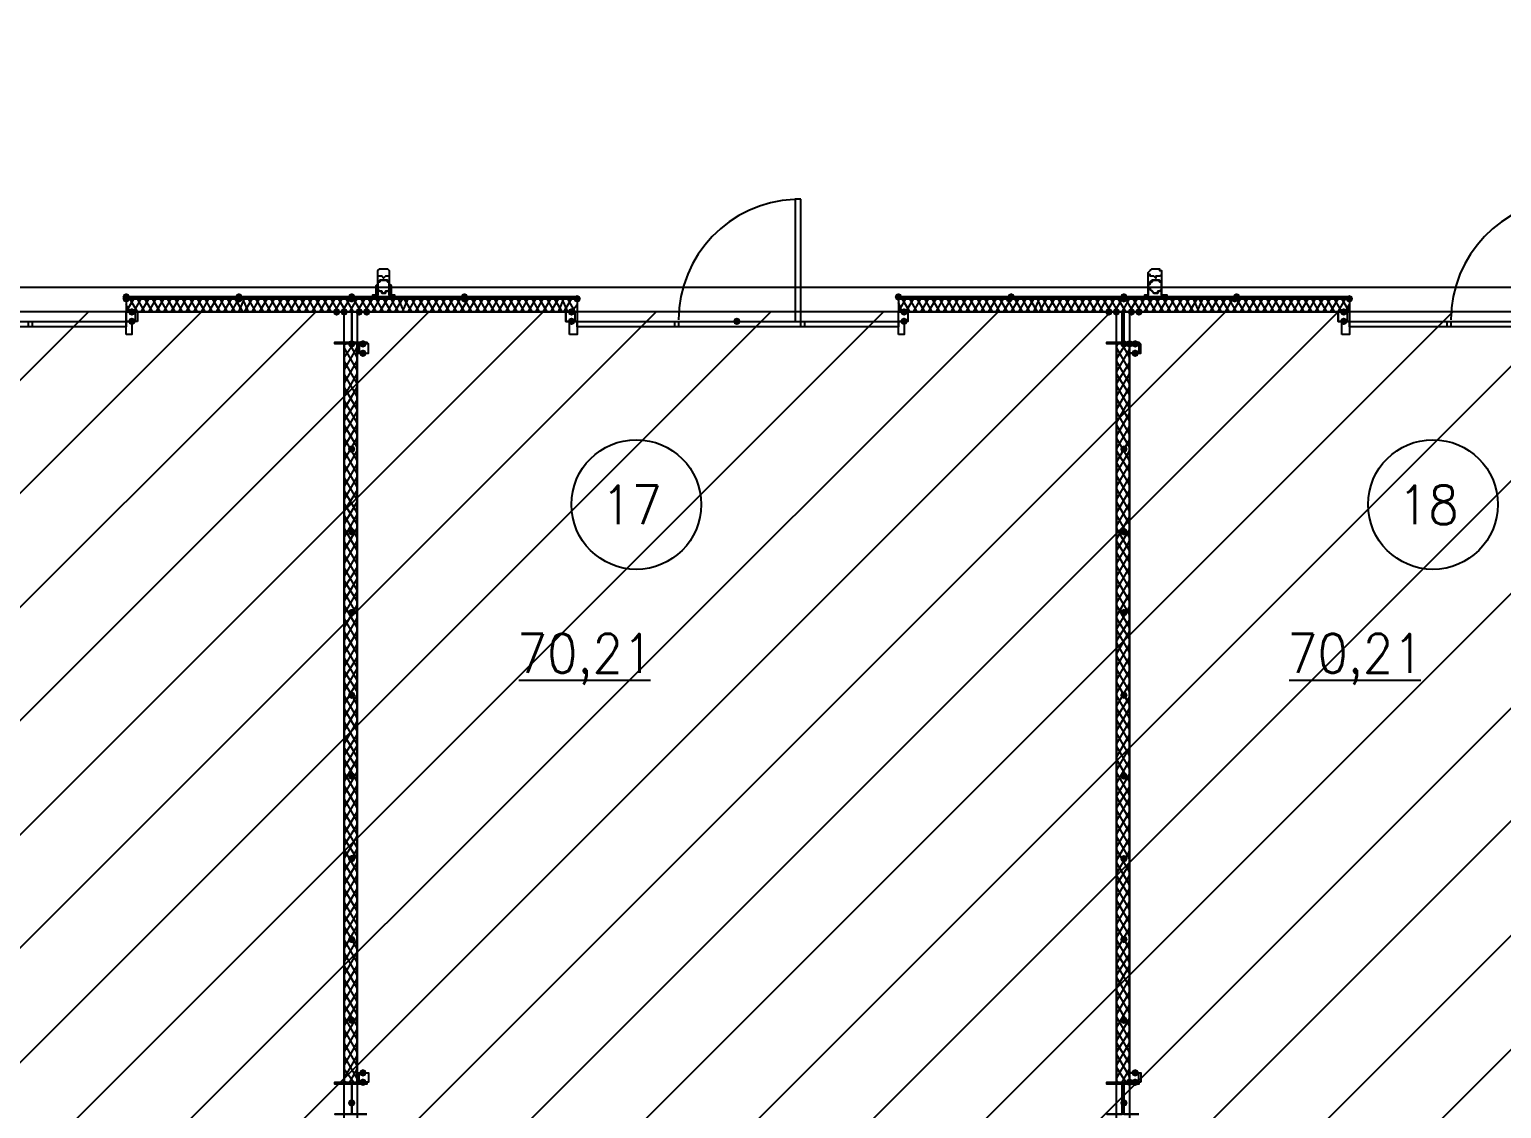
# Model space of a CAD drawing. Header units: millimetres. Extents: x 0 to 420, y 0 to 297.
# Drawn here: x 284.29 to 317.46, y 217.13 to 241.44 of the extents above; entities that cross this region are included whole.
import ezdxf

# ---------------------------------------------------------------- set-up
doc = ezdxf.new("R2010")
doc.units = ezdxf.units.MM
doc.layers.get('0').update_dxf_attribs({"linetype": 'CONTINUOUS'})
doc.styles.get("Standard").update_dxf_attribs({"font": 'STANDARD'})

msp = doc.modelspace()

# ---------------------------------------------------------------- hatches: boundary and pattern name
at = {"true_color": 0x0000fe}
for points in [[(286.554333, 235.415667), (286.529462, 235.355871), (286.469667, 235.331), (286.409871, 235.355871), (286.385, 235.415667), (286.409871, 235.475462), (286.469667, 235.500333), (286.529462, 235.475463)], [(289.094333, 235.415667), (289.069462, 235.355871), (289.009667, 235.331), (288.949871, 235.355871), (288.925, 235.415667), (288.949871, 235.475462), (289.009667, 235.500333), (289.069462, 235.475463)], [(291.634333, 235.415667), (291.609462, 235.355871), (291.549667, 235.331), (291.489871, 235.355871), (291.465, 235.415667), (291.489871, 235.475462), (291.549667, 235.500333), (291.609462, 235.475463)], [(291.634333, 235.415667), (291.609462, 235.355871), (291.549667, 235.331), (291.489871, 235.355871), (291.465, 235.415667), (291.489871, 235.475462), (291.549667, 235.500333), (291.609462, 235.475463)], [(294.174333, 235.415667), (294.149462, 235.355871), (294.089667, 235.331), (294.029871, 235.355871), (294.005, 235.415667), (294.029871, 235.475462), (294.089667, 235.500333), (294.149462, 235.475463)], [(303.953333, 235.415667), (303.928463, 235.355871), (303.868667, 235.331), (303.808871, 235.355871), (303.784, 235.415667), (303.808871, 235.475462), (303.868667, 235.500333), (303.928462, 235.475463)], [(306.493333, 235.415667), (306.468462, 235.355871), (306.408667, 235.331), (306.348871, 235.355871), (306.324, 235.415667), (306.348871, 235.475462), (306.408667, 235.500333), (306.468462, 235.475463)], [(309.033333, 235.415667), (309.008462, 235.355871), (308.948667, 235.331), (308.888871, 235.355871), (308.864, 235.415667), (308.888871, 235.475462), (308.948667, 235.500333), (309.008462, 235.475463)], [(311.573333, 235.415667), (311.548463, 235.355871), (311.488667, 235.331), (311.428871, 235.355871), (311.404, 235.415667), (311.428871, 235.475462), (311.488667, 235.500333), (311.548462, 235.475463)], [(289.094333, 235.373333), (289.069462, 235.313538), (289.009667, 235.288667), (288.949871, 235.313538), (288.925, 235.373333), (288.949871, 235.433129), (289.009667, 235.458), (289.069462, 235.433129)], [(291.634333, 235.373333), (291.609462, 235.313538), (291.549667, 235.288667), (291.489871, 235.313538), (291.465, 235.373333), (291.489871, 235.433129), (291.549667, 235.458), (291.609462, 235.433129)], [(294.174333, 235.373333), (294.149462, 235.313538), (294.089667, 235.288667), (294.029871, 235.313538), (294.005, 235.373333), (294.029871, 235.433129), (294.089667, 235.458), (294.149462, 235.433129)], [(296.714333, 235.373333), (296.689462, 235.313538), (296.629667, 235.288667), (296.569871, 235.313538), (296.545, 235.373333), (296.569871, 235.433129), (296.629667, 235.458), (296.689462, 235.433129)], [(306.451, 235.373333), (306.426129, 235.313538), (306.366333, 235.288667), (306.306537, 235.313538), (306.281667, 235.373333), (306.306537, 235.433129), (306.366333, 235.458), (306.426129, 235.433129)], [(309.033333, 235.373333), (309.008462, 235.313538), (308.948667, 235.288667), (308.888871, 235.313538), (308.864, 235.373333), (308.888871, 235.433129), (308.948667, 235.458), (309.008462, 235.433129)], [(309.033333, 235.373333), (309.008462, 235.313538), (308.948667, 235.288667), (308.888871, 235.313538), (308.864, 235.373333), (308.888871, 235.433129), (308.948667, 235.458), (309.008462, 235.433129)], [(311.531, 235.373333), (311.506129, 235.313538), (311.446333, 235.288667), (311.386538, 235.313538), (311.361667, 235.373333), (311.386537, 235.433129), (311.446333, 235.458), (311.506129, 235.433129)], [(314.113333, 235.373333), (314.088462, 235.313538), (314.028667, 235.288667), (313.968871, 235.313538), (313.944, 235.373333), (313.968871, 235.433129), (314.028667, 235.458), (314.088462, 235.433129)]]:
    msp.add_hatch(color=0, dxfattribs=at).paths.add_polyline_path(points, flags=0)
at = {"true_color": 0x000007}
for points in [[(286.554333, 235.373333), (286.529462, 235.313538), (286.469667, 235.288667), (286.409871, 235.313538), (286.385, 235.373333), (286.409871, 235.433129), (286.469667, 235.458), (286.529462, 235.433129)], [(286.681333, 235.077), (286.656462, 235.017204), (286.596667, 234.992333), (286.536871, 235.017204), (286.512, 235.077), (286.536871, 235.136796), (286.596667, 235.161667), (286.656462, 235.136796)], [(286.681333, 234.865333), (286.656462, 234.805537), (286.596667, 234.780667), (286.536871, 234.805537), (286.512, 234.865333), (286.536871, 234.925129), (286.596667, 234.95), (286.656462, 234.925129)], [(291.295667, 235.077), (291.270796, 235.017204), (291.211, 234.992333), (291.151204, 235.017204), (291.126333, 235.077), (291.151204, 235.136796), (291.211, 235.161667), (291.270796, 235.136796)], [(291.465, 235.077), (291.440129, 235.017204), (291.380333, 234.992333), (291.320538, 235.017204), (291.295667, 235.077), (291.320537, 235.136796), (291.380333, 235.161667), (291.440129, 235.136796)], [(291.803667, 235.077), (291.778796, 235.017204), (291.719, 234.992333), (291.659204, 235.017204), (291.634333, 235.077), (291.659204, 235.136796), (291.719, 235.161667), (291.778796, 235.136796)], [(291.973, 235.077), (291.948129, 235.017204), (291.888333, 234.992333), (291.828538, 235.017204), (291.803667, 235.077), (291.828537, 235.136796), (291.888333, 235.161667), (291.948129, 235.136796)], [(296.587333, 235.077), (296.562462, 235.017204), (296.502667, 234.992333), (296.442871, 235.017204), (296.418, 235.077), (296.442871, 235.136796), (296.502667, 235.161667), (296.562462, 235.136796)], [(296.587333, 234.865333), (296.562462, 234.805537), (296.502667, 234.780667), (296.442871, 234.805537), (296.418, 234.865333), (296.442871, 234.925129), (296.502667, 234.95), (296.562462, 234.925129)], [(300.312667, 234.865333), (300.287796, 234.805537), (300.228, 234.780667), (300.168204, 234.805537), (300.143333, 234.865333), (300.168204, 234.925129), (300.228, 234.95), (300.287796, 234.925129)], [(300.312667, 234.865333), (300.287796, 234.805537), (300.228, 234.780667), (300.168204, 234.805537), (300.143333, 234.865333), (300.168204, 234.925129), (300.228, 234.95), (300.287796, 234.925129)], [(304.080333, 235.077), (304.055462, 235.017204), (303.995667, 234.992333), (303.935871, 235.017204), (303.911, 235.077), (303.935871, 235.136796), (303.995667, 235.161667), (304.055462, 235.136796)], [(304.080333, 234.865333), (304.055462, 234.805537), (303.995667, 234.780667), (303.935871, 234.805537), (303.911, 234.865333), (303.935871, 234.925129), (303.995667, 234.95), (304.055462, 234.925129)], [(308.694667, 235.077), (308.669796, 235.017204), (308.61, 234.992333), (308.550204, 235.017204), (308.525333, 235.077), (308.550204, 235.136796), (308.61, 235.161667), (308.669796, 235.136796)], [(308.864, 235.077), (308.839129, 235.017204), (308.779333, 234.992333), (308.719538, 235.017204), (308.694667, 235.077), (308.719537, 235.136796), (308.779333, 235.161667), (308.839129, 235.136796)], [(309.202667, 235.077), (309.177796, 235.017204), (309.118, 234.992333), (309.058204, 235.017204), (309.033333, 235.077), (309.058204, 235.136796), (309.118, 235.161667), (309.177796, 235.136796)], [(309.372, 235.077), (309.347129, 235.017204), (309.287333, 234.992333), (309.227538, 235.017204), (309.202667, 235.077), (309.227537, 235.136796), (309.287333, 235.161667), (309.347129, 235.136796)], [(313.986333, 235.077), (313.961462, 235.017204), (313.901667, 234.992333), (313.841871, 235.017204), (313.817, 235.077), (313.841871, 235.136796), (313.901667, 235.161667), (313.961462, 235.136796)], [(313.986333, 234.865333), (313.961462, 234.805537), (313.901667, 234.780667), (313.841871, 234.805537), (313.817, 234.865333), (313.841871, 234.925129), (313.901667, 234.95), (313.961462, 234.925129)], [(291.634333, 234.357333), (291.609462, 234.297537), (291.549667, 234.272667), (291.489871, 234.297537), (291.465, 234.357333), (291.489871, 234.417129), (291.549667, 234.442), (291.609462, 234.417129)], [(291.888333, 234.357333), (291.863462, 234.297537), (291.803667, 234.272667), (291.743871, 234.297537), (291.719, 234.357333), (291.743871, 234.417129), (291.803667, 234.442), (291.863462, 234.417129)], [(291.888333, 234.145667), (291.863462, 234.085871), (291.803667, 234.061), (291.743871, 234.085871), (291.719, 234.145667), (291.743871, 234.205462), (291.803667, 234.230333), (291.863462, 234.205463)], [(309.033333, 234.357333), (309.008462, 234.297537), (308.948667, 234.272667), (308.888871, 234.297537), (308.864, 234.357333), (308.888871, 234.417129), (308.948667, 234.442), (309.008462, 234.417129)], [(309.160333, 234.357333), (309.135463, 234.297537), (309.075667, 234.272667), (309.015871, 234.297537), (308.991, 234.357333), (309.015871, 234.417129), (309.075667, 234.442), (309.135462, 234.417129)], [(309.287333, 234.357333), (309.262462, 234.297537), (309.202667, 234.272667), (309.142871, 234.297537), (309.118, 234.357333), (309.142871, 234.417129), (309.202667, 234.442), (309.262462, 234.417129)], [(309.287333, 234.145667), (309.262462, 234.085871), (309.202667, 234.061), (309.142871, 234.085871), (309.118, 234.145667), (309.142871, 234.205462), (309.202667, 234.230333), (309.262462, 234.205463)], [(291.634333, 231.986667), (291.609462, 231.926871), (291.549667, 231.902), (291.489871, 231.926871), (291.465, 231.986667), (291.489871, 232.046462), (291.549667, 232.071333), (291.609462, 232.046463)], [(309.033333, 231.986667), (309.008462, 231.926871), (308.948667, 231.902), (308.888871, 231.926871), (308.864, 231.986667), (308.888871, 232.046462), (308.948667, 232.071333), (309.008462, 232.046463)], [(291.634333, 230.124), (291.609462, 230.064204), (291.549667, 230.039333), (291.489871, 230.064204), (291.465, 230.124), (291.489871, 230.183796), (291.549667, 230.208667), (291.609462, 230.183796)], [(309.033333, 230.124), (309.008462, 230.064204), (308.948667, 230.039333), (308.888871, 230.064204), (308.864, 230.124), (308.888871, 230.183796), (308.948667, 230.208667), (309.008462, 230.183796)], [(291.634333, 228.303667), (291.609462, 228.243871), (291.549667, 228.219), (291.489871, 228.243871), (291.465, 228.303667), (291.489871, 228.363462), (291.549667, 228.388333), (291.609462, 228.363463)], [(309.033333, 228.303667), (309.008462, 228.243871), (308.948667, 228.219), (308.888871, 228.243871), (308.864, 228.303667), (308.888871, 228.363462), (308.948667, 228.388333), (309.008462, 228.363463)], [(291.634333, 226.441), (291.609462, 226.381204), (291.549667, 226.356333), (291.489871, 226.381204), (291.465, 226.441), (291.489871, 226.500796), (291.549667, 226.525667), (291.609462, 226.500796)], [(309.033333, 226.441), (309.008462, 226.381204), (308.948667, 226.356333), (308.888871, 226.381204), (308.864, 226.441), (308.888871, 226.500796), (308.948667, 226.525667), (309.008462, 226.500796)], [(291.634333, 224.620667), (291.609462, 224.560871), (291.549667, 224.536), (291.489871, 224.560871), (291.465, 224.620667), (291.489871, 224.680462), (291.549667, 224.705333), (291.609462, 224.680463)], [(309.033333, 224.620667), (309.008462, 224.560871), (308.948667, 224.536), (308.888871, 224.560871), (308.864, 224.620667), (308.888871, 224.680462), (308.948667, 224.705333), (309.008462, 224.680463)], [(291.634333, 222.758), (291.609462, 222.698204), (291.549667, 222.673333), (291.489871, 222.698204), (291.465, 222.758), (291.489871, 222.817796), (291.549667, 222.842667), (291.609462, 222.817796)], [(309.033333, 222.758), (309.008462, 222.698204), (308.948667, 222.673333), (308.888871, 222.698204), (308.864, 222.758), (308.888871, 222.817796), (308.948667, 222.842667), (309.008462, 222.817796)], [(291.634333, 220.937667), (291.609462, 220.877871), (291.549667, 220.853), (291.489871, 220.877871), (291.465, 220.937667), (291.489871, 220.997462), (291.549667, 221.022333), (291.609462, 220.997463)], [(309.033333, 220.937667), (309.008462, 220.877871), (308.948667, 220.853), (308.888871, 220.877871), (308.864, 220.937667), (308.888871, 220.997462), (308.948667, 221.022333), (309.008462, 220.997463)], [(291.634333, 219.117333), (291.609462, 219.057537), (291.549667, 219.032667), (291.489871, 219.057537), (291.465, 219.117333), (291.489871, 219.177129), (291.549667, 219.202), (291.609462, 219.177129)], [(309.033333, 219.117333), (309.008462, 219.057537), (308.948667, 219.032667), (308.888871, 219.057537), (308.864, 219.117333), (308.888871, 219.177129), (308.948667, 219.202), (309.008462, 219.177129)], [(291.888333, 217.932), (291.863462, 217.872204), (291.803667, 217.847333), (291.743871, 217.872204), (291.719, 217.932), (291.743871, 217.991796), (291.803667, 218.016667), (291.863462, 217.991796)], [(309.287333, 217.932), (309.262462, 217.872204), (309.202667, 217.847333), (309.142871, 217.872204), (309.118, 217.932), (309.142871, 217.991796), (309.202667, 218.016667), (309.262462, 217.991796)], [(291.888333, 217.720333), (291.863462, 217.660537), (291.803667, 217.635667), (291.743871, 217.660537), (291.719, 217.720333), (291.743871, 217.780129), (291.803667, 217.805), (291.863462, 217.780129)], [(309.160333, 217.720333), (309.135463, 217.660537), (309.075667, 217.635667), (309.015871, 217.660537), (308.991, 217.720333), (309.015871, 217.780129), (309.075667, 217.805), (309.135462, 217.780129)], [(309.287333, 217.720333), (309.262462, 217.660537), (309.202667, 217.635667), (309.142871, 217.660537), (309.118, 217.720333), (309.142871, 217.780129), (309.202667, 217.805), (309.262462, 217.780129)], [(291.634333, 217.254667), (291.609462, 217.194871), (291.549667, 217.17), (291.489871, 217.194871), (291.465, 217.254667), (291.489871, 217.314462), (291.549667, 217.339333), (291.609462, 217.314463)], [(309.033333, 217.254667), (309.008462, 217.194871), (308.948667, 217.17), (308.888871, 217.194871), (308.864, 217.254667), (308.888871, 217.314462), (308.948667, 217.339333), (309.008462, 217.314463)]]:
    msp.add_hatch(color=0, dxfattribs=at).paths.add_polyline_path(points, flags=0)
h = msp.add_hatch(color=0, dxfattribs=at)
h.paths.add_polyline_path([(291.549667, 235.415667), (286.469667, 235.415667), (291.549667, 235.373333)], flags=0)
h.paths.add_polyline_path([(286.469667, 235.415667), (291.549667, 235.373333), (286.469667, 235.373333)], flags=0)
h = msp.add_hatch(color=0, dxfattribs=at)
h.paths.add_polyline_path([(296.629667, 235.415667), (291.549667, 235.415667), (296.629667, 235.373333)], flags=0)
h.paths.add_polyline_path([(291.549667, 235.415667), (296.629667, 235.373333), (291.549667, 235.373333)], flags=0)
h = msp.add_hatch(color=0, dxfattribs=at)
h.paths.add_polyline_path([(308.948667, 235.415667), (303.868667, 235.415667), (308.948667, 235.373333)], flags=0)
h.paths.add_polyline_path([(303.868667, 235.415667), (308.948667, 235.373333), (303.868667, 235.373333)], flags=0)
h = msp.add_hatch(color=0, dxfattribs=at)
h.paths.add_polyline_path([(314.028667, 235.415667), (308.948667, 235.415667), (314.028667, 235.373333)], flags=0)
h.paths.add_polyline_path([(308.948667, 235.415667), (314.028667, 235.373333), (308.948667, 235.373333)], flags=0)

# ---------------------------------------------------------------- linework, layer by layer
at = {"color": 0, "true_color": 0x000007}
for points in [[(117.263333, 244.221), (378.883333, 244.221), (378.883333, 235.627333), (117.263333, 235.627333)], [(301.667333, 237.617), (301.540333, 237.617), (301.540333, 234.865333), (301.667333, 234.865333)], [(292.142333, 235.966), (292.142333, 236.008333), (292.184667, 236.050667), (292.227, 236.050667), (292.269333, 236.050667), (292.311667, 236.050667), (292.354, 236.050667), (292.396333, 236.008333), (292.396333, 235.966), (292.396333, 235.923667), (292.396333, 235.881333), (292.354, 235.881333), (292.311667, 235.881333), (292.269333, 235.839), (292.227, 235.881333), (292.184667, 235.881333), (292.142333, 235.881333), (292.142333, 235.923667)], [(309.499, 235.966), (309.541333, 236.008333), (309.583667, 236.050667), (309.626, 236.050667), (309.668333, 236.050667), (309.710667, 236.050667), (309.753, 236.050667), (309.753, 236.008333), (309.795333, 236.008333), (309.795333, 235.966), (309.795333, 235.923667), (309.753, 235.881333), (309.710667, 235.881333), (309.668333, 235.881333), (309.668333, 235.839), (309.626, 235.881333), (309.583667, 235.881333), (309.541333, 235.881333), (309.541333, 235.923667), (309.499, 235.923667)], [(105.156, 117.940667), (390.990667, 117.940667), (390.990667, 235.627333), (105.156, 235.627333)], [(292.015333, 235.458), (292.1, 235.458), (292.1, 235.669667), (292.142333, 235.712), (292.142333, 235.754333), (292.184667, 235.754333), (292.184667, 235.796667), (292.227, 235.796667), (292.269333, 235.796667), (292.311667, 235.796667), (292.354, 235.796667), (292.354, 235.754333), (292.396333, 235.754333), (292.396333, 235.712), (292.438667, 235.669667), (292.438667, 235.458), (292.523333, 235.458), (292.396333, 235.458), (292.396333, 235.669667), (292.396333, 235.712), (292.396333, 235.754333), (292.354, 235.754333), (292.354, 235.796667), (292.311667, 235.796667), (292.269333, 235.796667), (292.227, 235.796667), (292.184667, 235.796667), (292.184667, 235.754333), (292.142333, 235.754333), (292.142333, 235.712), (292.142333, 235.669667), (292.142333, 235.458), (292.015333, 235.458), (292.1, 235.458), (292.1, 235.669667), (292.142333, 235.712), (292.142333, 235.754333), (292.184667, 235.754333), (292.184667, 235.796667), (292.227, 235.796667), (292.269333, 235.796667), (292.311667, 235.796667), (292.354, 235.796667), (292.354, 235.754333), (292.396333, 235.754333), (292.396333, 235.712), (292.438667, 235.669667), (292.438667, 235.458), (292.523333, 235.458), (292.396333, 235.458), (292.396333, 235.669667), (292.396333, 235.712), (292.396333, 235.754333), (292.354, 235.754333), (292.354, 235.796667), (292.311667, 235.796667), (292.269333, 235.796667), (292.227, 235.796667), (292.184667, 235.796667), (292.184667, 235.754333), (292.142333, 235.754333), (292.142333, 235.712), (292.142333, 235.669667), (292.142333, 235.458), (292.015333, 235.458), (292.142333, 235.458), (292.142333, 235.669667), (292.142333, 235.712), (292.142333, 235.754333), (292.184667, 235.754333), (292.184667, 235.796667), (292.227, 235.796667), (292.269333, 235.796667), (292.311667, 235.796667), (292.354, 235.796667), (292.354, 235.754333), (292.396333, 235.754333), (292.396333, 235.712), (292.396333, 235.669667), (292.396333, 235.458), (292.523333, 235.458), (292.438667, 235.458), (292.438667, 235.669667), (292.396333, 235.712), (292.396333, 235.754333), (292.354, 235.754333), (292.354, 235.796667), (292.311667, 235.796667), (292.269333, 235.796667), (292.227, 235.796667), (292.184667, 235.796667), (292.184667, 235.754333), (292.142333, 235.754333), (292.142333, 235.712), (292.1, 235.669667), (292.1, 235.458)], [(292.142333, 235.669667), (292.142333, 235.627333), (292.142333, 235.585), (292.184667, 235.542667), (292.227, 235.542667), (292.227, 235.500333), (292.269333, 235.500333), (292.311667, 235.500333), (292.311667, 235.542667), (292.354, 235.542667), (292.396333, 235.585), (292.396333, 235.627333), (292.396333, 235.669667), (292.396333, 235.712), (292.396333, 235.754333), (292.354, 235.754333), (292.354, 235.796667), (292.311667, 235.796667), (292.269333, 235.796667), (292.227, 235.796667), (292.184667, 235.796667), (292.184667, 235.754333), (292.142333, 235.754333), (292.142333, 235.712), (292.142333, 235.669667), (292.142333, 235.712), (292.142333, 235.754333), (292.184667, 235.754333), (292.184667, 235.796667), (292.227, 235.796667), (292.269333, 235.796667), (292.311667, 235.796667), (292.354, 235.796667), (292.354, 235.754333), (292.396333, 235.754333), (292.396333, 235.712), (292.396333, 235.669667), (292.396333, 235.627333), (292.396333, 235.585), (292.354, 235.542667), (292.311667, 235.542667), (292.311667, 235.500333), (292.269333, 235.500333), (292.227, 235.500333), (292.227, 235.542667), (292.184667, 235.542667), (292.142333, 235.585), (292.142333, 235.627333)], [(292.396333, 235.669667), (292.396333, 235.627333), (292.396333, 235.585), (292.354, 235.542667), (292.311667, 235.542667), (292.311667, 235.500333), (292.269333, 235.500333), (292.227, 235.500333), (292.227, 235.542667), (292.184667, 235.542667), (292.142333, 235.585), (292.142333, 235.627333), (292.142333, 235.669667), (292.142333, 235.712), (292.142333, 235.754333), (292.184667, 235.754333), (292.184667, 235.796667), (292.227, 235.796667), (292.269333, 235.796667), (292.311667, 235.796667), (292.354, 235.796667), (292.354, 235.754333), (292.396333, 235.754333), (292.396333, 235.712)], [(309.414333, 235.458), (309.499, 235.458), (309.499, 235.669667), (309.499, 235.712), (309.541333, 235.712), (309.541333, 235.754333), (309.583667, 235.796667), (309.626, 235.796667), (309.668333, 235.796667), (309.710667, 235.796667), (309.753, 235.796667), (309.753, 235.754333), (309.795333, 235.754333), (309.795333, 235.712), (309.795333, 235.669667), (309.795333, 235.458), (309.922333, 235.458), (309.795333, 235.458), (309.795333, 235.669667), (309.795333, 235.712), (309.795333, 235.754333), (309.753, 235.754333), (309.753, 235.796667), (309.710667, 235.796667), (309.668333, 235.796667), (309.626, 235.796667), (309.583667, 235.796667), (309.583667, 235.754333), (309.541333, 235.754333), (309.541333, 235.712), (309.499, 235.669667), (309.499, 235.458), (309.414333, 235.458), (309.499, 235.458), (309.499, 235.669667), (309.499, 235.712), (309.541333, 235.712), (309.541333, 235.754333), (309.583667, 235.796667), (309.626, 235.796667), (309.668333, 235.796667), (309.710667, 235.796667), (309.753, 235.796667), (309.753, 235.754333), (309.795333, 235.754333), (309.795333, 235.712), (309.795333, 235.669667), (309.795333, 235.458), (309.922333, 235.458), (309.795333, 235.458), (309.795333, 235.669667), (309.795333, 235.712), (309.795333, 235.754333), (309.753, 235.754333), (309.753, 235.796667), (309.710667, 235.796667), (309.668333, 235.796667), (309.626, 235.796667), (309.583667, 235.796667), (309.583667, 235.754333), (309.541333, 235.754333), (309.541333, 235.712), (309.499, 235.669667), (309.499, 235.458), (309.414333, 235.458), (309.499, 235.458), (309.499, 235.669667), (309.541333, 235.712), (309.541333, 235.754333), (309.583667, 235.754333), (309.583667, 235.796667), (309.626, 235.796667), (309.668333, 235.796667), (309.710667, 235.796667), (309.753, 235.796667), (309.753, 235.754333), (309.795333, 235.754333), (309.795333, 235.712), (309.795333, 235.669667), (309.795333, 235.458), (309.922333, 235.458), (309.795333, 235.458), (309.795333, 235.669667), (309.795333, 235.712), (309.795333, 235.754333), (309.753, 235.754333), (309.753, 235.796667), (309.710667, 235.796667), (309.668333, 235.796667), (309.626, 235.796667), (309.583667, 235.796667), (309.541333, 235.754333), (309.541333, 235.712), (309.499, 235.712), (309.499, 235.669667), (309.499, 235.458)], [(309.499, 235.669667), (309.499, 235.627333), (309.541333, 235.627333), (309.541333, 235.585), (309.583667, 235.542667), (309.626, 235.500333), (309.668333, 235.500333), (309.710667, 235.500333), (309.710667, 235.542667), (309.753, 235.542667), (309.795333, 235.585), (309.795333, 235.627333), (309.795333, 235.669667), (309.795333, 235.712), (309.795333, 235.754333), (309.753, 235.754333), (309.753, 235.796667), (309.710667, 235.796667), (309.668333, 235.796667), (309.626, 235.796667), (309.583667, 235.796667), (309.583667, 235.754333), (309.541333, 235.754333), (309.541333, 235.712), (309.499, 235.669667), (309.541333, 235.712), (309.541333, 235.754333), (309.583667, 235.754333), (309.583667, 235.796667), (309.626, 235.796667), (309.668333, 235.796667), (309.710667, 235.796667), (309.753, 235.796667), (309.753, 235.754333), (309.795333, 235.754333), (309.795333, 235.712), (309.795333, 235.669667), (309.795333, 235.627333), (309.795333, 235.585), (309.753, 235.542667), (309.710667, 235.542667), (309.710667, 235.500333), (309.668333, 235.500333), (309.626, 235.500333), (309.583667, 235.542667), (309.541333, 235.585), (309.541333, 235.627333), (309.499, 235.627333)], [(309.795333, 235.669667), (309.795333, 235.627333), (309.795333, 235.585), (309.753, 235.542667), (309.710667, 235.542667), (309.710667, 235.500333), (309.668333, 235.500333), (309.626, 235.500333), (309.583667, 235.542667), (309.541333, 235.585), (309.541333, 235.627333), (309.499, 235.627333), (309.499, 235.669667), (309.541333, 235.712), (309.541333, 235.754333), (309.583667, 235.754333), (309.583667, 235.796667), (309.626, 235.796667), (309.668333, 235.796667), (309.710667, 235.796667), (309.753, 235.796667), (309.753, 235.754333), (309.795333, 235.754333), (309.795333, 235.712)], [(291.549667, 235.415667), (286.469667, 235.415667), (291.549667, 235.373333)], [(286.469667, 235.415667), (291.549667, 235.373333), (286.469667, 235.373333)], [(286.469667, 235.373333), (291.549667, 235.373333), (291.549667, 235.415667), (286.469667, 235.415667)], [(286.469667, 235.373333), (291.549667, 235.373333), (291.549667, 235.415667), (286.469667, 235.415667)], [(296.629667, 235.415667), (291.549667, 235.415667), (296.629667, 235.373333)], [(291.549667, 235.415667), (296.629667, 235.373333), (291.549667, 235.373333)], [(296.629667, 235.415667), (291.549667, 235.415667), (291.549667, 235.373333), (296.629667, 235.373333)], [(296.629667, 235.415667), (291.549667, 235.415667), (291.549667, 235.373333), (296.629667, 235.373333)], [(308.948667, 235.415667), (303.868667, 235.415667), (308.948667, 235.373333)], [(303.868667, 235.415667), (308.948667, 235.373333), (303.868667, 235.373333)], [(303.868667, 235.373333), (308.948667, 235.373333), (308.948667, 235.415667), (303.868667, 235.415667)], [(303.868667, 235.373333), (308.948667, 235.373333), (308.948667, 235.415667), (303.868667, 235.415667)], [(314.028667, 235.415667), (308.948667, 235.415667), (314.028667, 235.373333)], [(308.948667, 235.415667), (314.028667, 235.373333), (308.948667, 235.373333)], [(314.028667, 235.415667), (308.948667, 235.415667), (308.948667, 235.373333), (314.028667, 235.373333)], [(314.028667, 235.415667), (308.948667, 235.415667), (308.948667, 235.373333), (314.028667, 235.373333)], [(291.380333, 200.617667), (291.380333, 235.077), (274.277667, 235.077), (274.277667, 200.617667)], [(279.230667, 234.865333), (286.469667, 234.865333), (286.469667, 234.738333), (279.230667, 234.738333)], [(284.268333, 234.865333), (284.353, 234.865333), (284.353, 234.738333), (284.268333, 234.738333)], [(286.723667, 234.865333), (286.469667, 234.865333), (286.469667, 235.077), (286.723667, 235.077)], [(286.681333, 234.865333), (286.681333, 235.077), (286.469667, 235.077), (286.469667, 234.865333)], [(286.469667, 234.569), (286.469667, 234.865333), (286.596667, 234.865333), (286.596667, 234.569)], [(291.888333, 234.357333), (291.168667, 234.357333), (291.168667, 234.399667), (291.549667, 234.399667), (291.549667, 235.077), (291.168667, 235.077), (291.888333, 235.077), (291.549667, 235.077), (291.549667, 234.399667), (291.888333, 234.399667)], [(291.676667, 200.617667), (308.779333, 200.617667), (308.779333, 235.077), (291.676667, 235.077)], [(296.629667, 234.865333), (296.375667, 234.865333), (296.375667, 235.077), (296.629667, 235.077)], [(296.587333, 234.865333), (296.587333, 235.077), (296.375667, 235.077), (296.375667, 234.865333)], [(296.460333, 234.569), (296.460333, 234.865333), (296.629667, 234.865333), (296.629667, 234.569)], [(296.629667, 234.865333), (303.868667, 234.865333), (303.868667, 234.738333), (296.629667, 234.738333)], [(298.831, 234.865333), (298.915667, 234.865333), (298.915667, 234.738333), (298.831, 234.738333)], [(301.667333, 234.865333), (301.752, 234.865333), (301.752, 234.738333), (301.667333, 234.738333)], [(304.080333, 234.865333), (303.868667, 234.865333), (303.868667, 235.077), (304.080333, 235.077), (304.080333, 234.865333), (303.868667, 234.865333), (303.868667, 235.077), (304.080333, 235.077)], [(303.868667, 234.569), (303.868667, 234.865333), (303.995667, 234.865333), (303.995667, 234.569)], [(309.287333, 234.357333), (308.567667, 234.357333), (308.567667, 234.399667), (308.906333, 234.399667), (308.906333, 235.077), (308.567667, 235.077), (309.287333, 235.077), (308.948667, 235.077), (308.948667, 234.399667), (309.287333, 234.399667)], [(309.075667, 200.617667), (326.178333, 200.617667), (326.178333, 235.077), (309.075667, 235.077)], [(314.028667, 234.865333), (313.774667, 234.865333), (313.774667, 235.077), (314.028667, 235.077)], [(313.986333, 234.865333), (313.986333, 235.077), (313.774667, 235.077), (313.774667, 234.865333)], [(313.859333, 234.569), (313.859333, 234.865333), (314.028667, 234.865333), (314.028667, 234.569)], [(314.028667, 234.865333), (321.267667, 234.865333), (321.267667, 234.738333), (314.028667, 234.738333)], [(316.23, 234.865333), (316.314667, 234.865333), (316.314667, 234.738333), (316.23, 234.738333)], [(291.676667, 217.720333), (291.676667, 234.357333), (291.380333, 234.357333), (291.380333, 217.720333)], [(291.930667, 234.357333), (291.719, 234.357333), (291.719, 234.145667), (291.930667, 234.145667), (291.930667, 234.357333), (291.676667, 234.357333), (291.676667, 234.145667), (291.930667, 234.145667)], [(309.075667, 217.720333), (309.075667, 234.357333), (308.779333, 234.357333), (308.779333, 217.720333)], [(309.329667, 234.357333), (309.075667, 234.357333), (309.075667, 234.145667), (309.329667, 234.145667)], [(309.287333, 234.357333), (309.287333, 234.145667), (309.075667, 234.145667), (309.075667, 234.357333)], [(291.930667, 217.720333), (291.719, 217.720333), (291.719, 217.932), (291.930667, 217.932), (291.930667, 217.720333), (291.676667, 217.720333), (291.676667, 217.932), (291.930667, 217.932)], [(309.329667, 217.720333), (309.075667, 217.720333), (309.075667, 217.932), (309.329667, 217.932)], [(309.287333, 217.720333), (309.287333, 217.932), (309.075667, 217.932), (309.075667, 217.720333)], [(291.888333, 217.000667), (291.168667, 217.000667), (291.549667, 217.000667), (291.549667, 217.678), (291.168667, 217.678), (291.168667, 217.720333), (291.888333, 217.720333), (291.888333, 217.678), (291.549667, 217.678), (291.549667, 217.000667)], [(309.287333, 217.000667), (308.567667, 217.000667), (308.906333, 217.000667), (308.906333, 217.678), (308.567667, 217.678), (308.567667, 217.720333), (309.287333, 217.720333), (309.287333, 217.678), (308.948667, 217.678), (308.948667, 217.000667)]]:
    msp.add_lwpolyline(points, close=True, dxfattribs=at)
for points in [[(301.517677, 237.613977), (301.24915, 237.588163), (300.989069, 237.537219), (300.738649, 237.462416), (300.499107, 237.365024), (300.271658, 237.246314), (300.057519, 237.107555), (299.857905, 236.950018), (299.674033, 236.774973), (299.50712, 236.58369), (299.35838, 236.377438), (299.229031, 236.157489), (299.120288, 235.925112), (299.033367, 235.681577), (298.969485, 235.428154), (298.929857, 235.166115), (298.915701, 234.896728)], [(318.916677, 237.613977), (318.64815, 237.588163), (318.388069, 237.537219), (318.137649, 237.462416), (317.898107, 237.365024), (317.670658, 237.246314), (317.456519, 237.107555), (317.256905, 236.950018), (317.073033, 236.774973), (316.90612, 236.58369), (316.75738, 236.377438), (316.628031, 236.157489), (316.519288, 235.925112), (316.432367, 235.681577), (316.368485, 235.428154), (316.328857, 235.166115), (316.314701, 234.896728)], [(292.142333, 235.669667), (292.142333, 235.966)], [(292.396333, 235.966), (292.396333, 235.669667)], [(309.499, 235.669667), (309.499, 235.966)], [(309.795333, 235.966), (309.795333, 235.669667)], [(291.549667, 235.373333), (286.469667, 235.373333), (291.549667, 235.415667), (286.469667, 235.415667)], [(286.469667, 235.077), (286.639, 235.373333)], [(286.469667, 235.373333), (286.469667, 235.077)], [(286.469667, 235.373333), (286.469667, 235.077)], [(296.629667, 235.373333), (286.469667, 235.373333)], [(286.554333, 235.077), (286.469667, 235.246333)], [(286.723667, 235.077), (286.554333, 235.373333)], [(286.639, 235.077), (286.808333, 235.373333)], [(286.893, 235.077), (286.723667, 235.373333)], [(286.808333, 235.077), (286.977667, 235.373333)], [(287.062333, 235.077), (286.893, 235.373333)], [(286.977667, 235.077), (287.147, 235.373333)], [(287.231667, 235.077), (287.062333, 235.373333)], [(287.147, 235.077), (287.316333, 235.373333)], [(287.401, 235.077), (287.231667, 235.373333)], [(287.316333, 235.077), (287.485667, 235.373333)], [(287.570333, 235.077), (287.401, 235.373333)], [(287.485667, 235.077), (287.655, 235.373333)], [(287.739667, 235.077), (287.570333, 235.373333)], [(287.655, 235.077), (287.824333, 235.373333)], [(287.909, 235.077), (287.739667, 235.373333)], [(287.824333, 235.077), (287.993667, 235.373333)], [(288.078333, 235.077), (287.909, 235.373333)], [(287.993667, 235.077), (288.163, 235.373333)], [(288.247667, 235.077), (288.078333, 235.373333)], [(288.163, 235.077), (288.332333, 235.373333)], [(288.417, 235.077), (288.247667, 235.373333)], [(288.332333, 235.077), (288.501667, 235.373333)], [(288.586333, 235.077), (288.417, 235.373333)], [(288.501667, 235.077), (288.671, 235.373333)], [(288.755667, 235.077), (288.586333, 235.373333)], [(288.671, 235.077), (288.840333, 235.373333)], [(288.925, 235.077), (288.755667, 235.373333)], [(288.840333, 235.077), (289.009667, 235.373333)], [(289.094333, 235.077), (288.925, 235.373333)], [(289.009667, 235.077), (289.136667, 235.373333)], [(289.221333, 235.077), (289.094333, 235.373333)], [(289.136667, 235.077), (289.306, 235.373333)], [(289.390667, 235.077), (289.221333, 235.373333)], [(289.306, 235.077), (289.475333, 235.373333)], [(289.56, 235.077), (289.390667, 235.373333)], [(289.475333, 235.077), (289.644667, 235.373333)], [(289.729333, 235.077), (289.56, 235.373333)], [(289.644667, 235.077), (289.814, 235.373333)], [(289.898667, 235.077), (289.729333, 235.373333)], [(289.814, 235.077), (289.983333, 235.373333)], [(290.068, 235.077), (289.898667, 235.373333)], [(289.983333, 235.077), (290.152667, 235.373333)], [(290.237333, 235.077), (290.068, 235.373333)], [(290.152667, 235.077), (290.322, 235.373333)], [(290.406667, 235.077), (290.237333, 235.373333)], [(290.322, 235.077), (290.491333, 235.373333)], [(290.576, 235.077), (290.406667, 235.373333)], [(290.491333, 235.077), (290.660667, 235.373333)], [(290.745333, 235.077), (290.576, 235.373333)], [(290.660667, 235.077), (290.83, 235.373333)], [(290.914667, 235.077), (290.745333, 235.373333)], [(290.83, 235.077), (290.999333, 235.373333)], [(291.084, 235.077), (290.914667, 235.373333)], [(290.999333, 235.077), (291.168667, 235.373333)], [(291.253333, 235.077), (291.084, 235.373333)], [(291.168667, 235.077), (291.338, 235.373333)], [(291.422667, 235.077), (291.253333, 235.373333)], [(291.338, 235.077), (291.507333, 235.373333)], [(291.592, 235.077), (291.422667, 235.373333)], [(291.507333, 235.077), (291.676667, 235.373333)], [(296.629667, 235.415667), (291.549667, 235.415667), (296.629667, 235.415667), (291.549667, 235.373333)], [(291.761333, 235.077), (291.592, 235.373333)], [(291.676667, 235.077), (291.846, 235.373333)], [(291.930667, 235.077), (291.761333, 235.373333)], [(291.846, 235.077), (292.015333, 235.373333)], [(292.1, 235.077), (291.930667, 235.373333)], [(292.015333, 235.077), (292.184667, 235.373333)], [(292.269333, 235.077), (292.1, 235.373333)], [(292.184667, 235.077), (292.354, 235.373333)], [(292.438667, 235.077), (292.269333, 235.373333)], [(292.354, 235.077), (292.523333, 235.373333)], [(292.608, 235.077), (292.438667, 235.373333)], [(292.523333, 235.077), (292.692667, 235.373333)], [(292.735, 235.077), (292.608, 235.373333)], [(292.692667, 235.077), (292.819667, 235.373333)], [(292.904333, 235.077), (292.735, 235.373333)], [(292.819667, 235.077), (292.989, 235.373333)], [(293.073667, 235.077), (292.904333, 235.373333)], [(292.989, 235.077), (293.158333, 235.373333)], [(293.243, 235.077), (293.073667, 235.373333)], [(293.158333, 235.077), (293.327667, 235.373333)], [(293.412333, 235.077), (293.243, 235.373333)], [(293.327667, 235.077), (293.497, 235.373333)], [(293.581667, 235.077), (293.412333, 235.373333)], [(293.497, 235.077), (293.666333, 235.373333)], [(293.751, 235.077), (293.581667, 235.373333)], [(293.666333, 235.077), (293.835667, 235.373333)], [(293.920333, 235.077), (293.751, 235.373333)], [(293.835667, 235.077), (294.005, 235.373333)], [(294.089667, 235.077), (293.920333, 235.373333)], [(294.005, 235.077), (294.174333, 235.373333)], [(294.259, 235.077), (294.089667, 235.373333)], [(294.174333, 235.077), (294.343667, 235.373333)], [(294.428333, 235.077), (294.259, 235.373333)], [(294.343667, 235.077), (294.513, 235.373333)], [(294.597667, 235.077), (294.428333, 235.373333)], [(294.513, 235.077), (294.682333, 235.373333)], [(294.767, 235.077), (294.597667, 235.373333)], [(294.682333, 235.077), (294.851667, 235.373333)], [(294.936333, 235.077), (294.767, 235.373333)], [(294.851667, 235.077), (295.021, 235.373333)], [(295.105667, 235.077), (294.936333, 235.373333)], [(295.021, 235.077), (295.190333, 235.373333)], [(295.275, 235.077), (295.105667, 235.373333)], [(295.190333, 235.077), (295.359667, 235.373333)], [(295.444333, 235.077), (295.275, 235.373333)], [(295.359667, 235.077), (295.529, 235.373333)], [(295.613667, 235.077), (295.444333, 235.373333)], [(295.529, 235.077), (295.698333, 235.373333)], [(295.783, 235.077), (295.613667, 235.373333)], [(295.698333, 235.077), (295.867667, 235.373333)], [(295.952333, 235.077), (295.783, 235.373333)], [(295.867667, 235.077), (296.037, 235.373333)], [(296.121667, 235.077), (295.952333, 235.373333)], [(296.037, 235.077), (296.206333, 235.373333)], [(296.291, 235.077), (296.121667, 235.373333)], [(296.206333, 235.077), (296.333333, 235.373333)], [(296.418, 235.077), (296.291, 235.373333)], [(296.333333, 235.077), (296.502667, 235.373333)], [(296.587333, 235.077), (296.418, 235.373333)], [(296.502667, 235.077), (296.629667, 235.246333)], [(296.629667, 235.373333), (296.587333, 235.373333)], [(296.629667, 235.373333), (296.629667, 235.077)], [(296.629667, 235.373333), (296.629667, 235.077)], [(308.948667, 235.373333), (303.868667, 235.373333), (308.948667, 235.415667), (303.868667, 235.415667)], [(303.868667, 235.331), (303.868667, 235.373333)], [(303.868667, 235.077), (304.038, 235.373333)], [(303.868667, 235.373333), (303.868667, 235.077)], [(303.868667, 235.373333), (303.868667, 235.077)], [(314.028667, 235.373333), (303.868667, 235.373333)], [(303.953333, 235.077), (303.868667, 235.288667)], [(304.122667, 235.077), (303.953333, 235.373333)], [(304.038, 235.077), (304.207333, 235.373333)], [(304.292, 235.077), (304.122667, 235.373333)], [(304.207333, 235.077), (304.376667, 235.373333)], [(304.461333, 235.077), (304.292, 235.373333)], [(304.376667, 235.077), (304.546, 235.373333)], [(304.630667, 235.077), (304.461333, 235.373333)], [(304.546, 235.077), (304.715333, 235.373333)], [(304.8, 235.077), (304.630667, 235.373333)], [(304.715333, 235.077), (304.884667, 235.373333)], [(304.969333, 235.077), (304.8, 235.373333)], [(304.884667, 235.077), (305.054, 235.373333)], [(305.138667, 235.077), (304.969333, 235.373333)], [(305.054, 235.077), (305.223333, 235.373333)], [(305.308, 235.077), (305.138667, 235.373333)], [(305.223333, 235.077), (305.392667, 235.373333)], [(305.477333, 235.077), (305.308, 235.373333)], [(305.392667, 235.077), (305.562, 235.373333)], [(305.646667, 235.077), (305.477333, 235.373333)], [(305.562, 235.077), (305.731333, 235.373333)], [(305.816, 235.077), (305.646667, 235.373333)], [(305.731333, 235.077), (305.900667, 235.373333)], [(305.985333, 235.077), (305.816, 235.373333)], [(305.900667, 235.077), (306.07, 235.373333)], [(306.154667, 235.077), (305.985333, 235.373333)], [(306.07, 235.077), (306.239333, 235.373333)], [(306.324, 235.077), (306.154667, 235.373333)], [(306.239333, 235.077), (306.408667, 235.373333)], [(306.493333, 235.077), (306.324, 235.373333)], [(306.408667, 235.077), (306.578, 235.373333)], [(306.662667, 235.077), (306.493333, 235.373333)], [(306.578, 235.077), (306.747333, 235.373333)], [(306.832, 235.077), (306.662667, 235.373333)], [(306.747333, 235.077), (306.916667, 235.373333)], [(307.001333, 235.077), (306.832, 235.373333)], [(306.916667, 235.077), (307.043667, 235.373333)], [(307.128333, 235.077), (307.001333, 235.373333)], [(307.043667, 235.077), (307.213, 235.373333)], [(307.297667, 235.077), (307.128333, 235.373333)], [(307.213, 235.077), (307.382333, 235.373333)], [(307.467, 235.077), (307.297667, 235.373333)], [(307.382333, 235.077), (307.551667, 235.373333)], [(307.636333, 235.077), (307.467, 235.373333)], [(307.551667, 235.077), (307.721, 235.373333)], [(307.805667, 235.077), (307.636333, 235.373333)], [(307.721, 235.077), (307.890333, 235.373333)], [(307.975, 235.077), (307.805667, 235.373333)], [(307.890333, 235.077), (308.059667, 235.373333)], [(308.144333, 235.077), (307.975, 235.373333)], [(308.059667, 235.077), (308.229, 235.373333)], [(308.313667, 235.077), (308.144333, 235.373333)], [(308.229, 235.077), (308.398333, 235.373333)], [(308.483, 235.077), (308.313667, 235.373333)], [(308.398333, 235.077), (308.567667, 235.373333)], [(308.652333, 235.077), (308.483, 235.373333)], [(308.567667, 235.077), (308.737, 235.373333)], [(308.821667, 235.077), (308.652333, 235.373333)], [(308.737, 235.077), (308.906333, 235.373333)], [(308.991, 235.077), (308.821667, 235.373333)], [(308.906333, 235.077), (309.075667, 235.373333)], [(314.028667, 235.415667), (308.948667, 235.415667), (314.028667, 235.415667), (308.948667, 235.373333)], [(309.160333, 235.077), (308.991, 235.373333)], [(309.075667, 235.077), (309.245, 235.373333)], [(309.329667, 235.077), (309.160333, 235.373333)], [(309.245, 235.077), (309.414333, 235.373333)], [(309.499, 235.077), (309.329667, 235.373333)], [(309.414333, 235.077), (309.583667, 235.373333)], [(309.668333, 235.077), (309.499, 235.373333)], [(309.583667, 235.077), (309.753, 235.373333)], [(309.837667, 235.077), (309.668333, 235.373333)], [(309.753, 235.077), (309.922333, 235.373333)], [(310.007, 235.077), (309.837667, 235.373333)], [(309.922333, 235.077), (310.091667, 235.373333)], [(310.176333, 235.077), (310.007, 235.373333)], [(310.091667, 235.077), (310.261, 235.373333)], [(310.345667, 235.077), (310.176333, 235.373333)], [(310.261, 235.077), (310.430333, 235.373333)], [(310.515, 235.077), (310.345667, 235.373333)], [(310.430333, 235.077), (310.599667, 235.373333)], [(310.642, 235.077), (310.515, 235.373333)], [(310.599667, 235.077), (310.726667, 235.373333)], [(310.811333, 235.077), (310.642, 235.373333)], [(310.726667, 235.077), (310.896, 235.373333)], [(310.980667, 235.077), (310.811333, 235.373333)], [(310.896, 235.077), (311.065333, 235.373333)], [(311.15, 235.077), (310.980667, 235.373333)], [(311.065333, 235.077), (311.234667, 235.373333)], [(311.319333, 235.077), (311.15, 235.373333)], [(311.234667, 235.077), (311.404, 235.373333)], [(311.488667, 235.077), (311.319333, 235.373333)], [(311.404, 235.077), (311.573333, 235.373333)], [(311.658, 235.077), (311.488667, 235.373333)], [(311.573333, 235.077), (311.742667, 235.373333)], [(311.827333, 235.077), (311.658, 235.373333)], [(311.742667, 235.077), (311.912, 235.373333)], [(311.996667, 235.077), (311.827333, 235.373333)], [(311.912, 235.077), (312.081333, 235.373333)], [(312.166, 235.077), (311.996667, 235.373333)], [(312.081333, 235.077), (312.250667, 235.373333)], [(312.335333, 235.077), (312.166, 235.373333)], [(312.250667, 235.077), (312.42, 235.373333)], [(312.504667, 235.077), (312.335333, 235.373333)], [(312.42, 235.077), (312.589333, 235.373333)], [(312.674, 235.077), (312.504667, 235.373333)], [(312.589333, 235.077), (312.758667, 235.373333)], [(312.843333, 235.077), (312.674, 235.373333)], [(312.758667, 235.077), (312.928, 235.373333)], [(313.012667, 235.077), (312.843333, 235.373333)], [(312.928, 235.077), (313.097333, 235.373333)], [(313.182, 235.077), (313.012667, 235.373333)], [(313.097333, 235.077), (313.266667, 235.373333)], [(313.351333, 235.077), (313.182, 235.373333)], [(313.266667, 235.077), (313.436, 235.373333)], [(313.520667, 235.077), (313.351333, 235.373333)], [(313.436, 235.077), (313.605333, 235.373333)], [(313.69, 235.077), (313.520667, 235.373333)], [(313.605333, 235.077), (313.774667, 235.373333)], [(313.859333, 235.077), (313.69, 235.373333)], [(313.774667, 235.077), (313.944, 235.373333)], [(314.028667, 235.077), (313.859333, 235.373333)], [(313.944, 235.077), (314.028667, 235.246333)], [(314.028667, 235.373333), (314.028667, 235.077)], [(314.028667, 235.373333), (314.028667, 235.077)], [(286.469667, 234.992333), (286.469667, 235.077), (282.829, 235.077)], [(282.829, 234.865333), (286.469667, 234.865333), (286.469667, 234.992333)], [(286.596667, 235.077), (296.460333, 235.077)], [(291.549667, 234.357333), (291.549667, 235.077)], [(300.228, 235.077), (296.629667, 235.077), (296.629667, 234.992333)], [(296.629667, 234.992333), (296.629667, 234.865333), (300.228, 234.865333)], [(303.868667, 234.992333), (303.868667, 235.077), (300.228, 235.077)], [(300.228, 234.865333), (303.868667, 234.865333), (303.868667, 234.992333)], [(303.995667, 235.077), (313.859333, 235.077)], [(308.948667, 234.357333), (308.948667, 235.077)], [(317.627, 235.077), (314.028667, 235.077), (314.028667, 234.992333)], [(314.028667, 234.992333), (314.028667, 234.865333), (317.627, 234.865333)], [(291.211, 234.357333), (291.211, 234.399667)], [(291.380333, 234.357333), (291.380333, 234.399667)], [(291.380333, 234.357333), (291.422667, 234.357333)], [(291.380333, 234.061), (291.592, 234.357333)], [(291.380333, 233.764667), (291.676667, 234.272667)], [(291.676667, 233.764667), (291.380333, 234.272667)], [(291.676667, 234.061), (291.507333, 234.357333)], [(291.676667, 234.315), (291.676667, 234.357333)], [(291.719, 234.357333), (291.719, 234.399667)], [(291.888333, 234.357333), (291.888333, 234.399667)], [(308.61, 234.357333), (308.61, 234.399667)], [(308.779333, 234.357333), (308.779333, 234.399667)], [(308.779333, 234.315), (308.821667, 234.357333)], [(308.779333, 234.018667), (308.991, 234.357333)], [(309.075667, 233.764667), (308.779333, 234.272667)], [(308.779333, 233.722333), (309.075667, 234.230333)], [(309.075667, 234.061), (308.906333, 234.357333)], [(309.118, 234.357333), (309.118, 234.399667)], [(309.287333, 234.357333), (309.287333, 234.399667)], [(291.380333, 233.468333), (291.676667, 233.976333)], [(291.676667, 233.468333), (291.380333, 233.976333)], [(309.075667, 233.468333), (308.779333, 233.976333)], [(308.779333, 233.468333), (309.075667, 233.934)], [(291.380333, 233.172), (291.676667, 233.68)], [(291.676667, 233.172), (291.380333, 233.68)], [(308.779333, 233.172), (309.075667, 233.68)], [(309.075667, 233.214333), (308.779333, 233.68)], [(291.380333, 232.875667), (291.676667, 233.383667)], [(291.676667, 232.875667), (291.380333, 233.383667)], [(309.075667, 232.918), (308.779333, 233.426)], [(308.779333, 232.875667), (309.075667, 233.383667)], [(291.380333, 232.621667), (291.676667, 233.087333)], [(291.676667, 232.579333), (291.380333, 233.087333)], [(309.075667, 232.621667), (308.779333, 233.129667)], [(308.779333, 232.579333), (309.075667, 233.087333)], [(291.380333, 232.325333), (291.676667, 232.833333)], [(291.676667, 232.325333), (291.380333, 232.791)], [(291.380333, 232.029), (291.676667, 232.537)], [(291.676667, 232.029), (291.380333, 232.537)], [(309.075667, 232.325333), (308.779333, 232.833333)], [(308.779333, 232.283), (309.075667, 232.791)], [(309.075667, 232.029), (308.779333, 232.537)], [(291.380333, 231.732667), (291.676667, 232.240667)], [(291.676667, 231.732667), (291.380333, 232.240667)], [(308.779333, 231.986667), (309.075667, 232.494667)], [(309.075667, 231.732667), (308.779333, 232.240667)], [(308.779333, 231.690333), (309.075667, 232.198333)], [(291.380333, 231.436333), (291.676667, 231.944333)], [(291.676667, 231.436333), (291.380333, 231.944333)], [(308.779333, 231.436333), (309.075667, 231.944333)], [(309.075667, 231.478667), (308.779333, 231.944333)], [(291.380333, 231.14), (291.676667, 231.648)], [(291.676667, 231.14), (291.380333, 231.648)], [(309.075667, 231.182333), (308.779333, 231.690333)], [(308.779333, 231.14), (309.075667, 231.648)], [(291.380333, 230.843667), (291.676667, 231.351667)], [(291.676667, 230.843667), (291.380333, 231.351667)], [(309.075667, 230.886), (308.779333, 231.394)], [(308.779333, 230.843667), (309.075667, 231.351667)], [(291.380333, 230.589667), (291.676667, 231.055333)], [(291.676667, 230.547333), (291.380333, 231.055333)], [(309.075667, 230.589667), (308.779333, 231.097667)], [(308.779333, 230.547333), (309.075667, 231.055333)], [(291.380333, 230.293333), (291.676667, 230.801333)], [(291.676667, 230.293333), (291.380333, 230.759)], [(309.075667, 230.293333), (308.779333, 230.801333)], [(308.779333, 230.251), (309.075667, 230.759)], [(291.380333, 229.997), (291.676667, 230.505)], [(291.676667, 229.997), (291.380333, 230.505)], [(291.380333, 229.700667), (291.676667, 230.208667)], [(291.676667, 229.700667), (291.380333, 230.208667)], [(309.075667, 229.997), (308.779333, 230.505)], [(308.779333, 229.954667), (309.075667, 230.462667)], [(309.075667, 229.700667), (308.779333, 230.208667)], [(291.380333, 229.404333), (291.676667, 229.912333)], [(291.676667, 229.404333), (291.380333, 229.912333)], [(308.779333, 229.700667), (309.075667, 230.166333)], [(308.779333, 229.404333), (309.075667, 229.912333)], [(309.075667, 229.446667), (308.779333, 229.912333)], [(291.380333, 229.108), (291.676667, 229.616)], [(291.676667, 229.108), (291.380333, 229.616)], [(309.075667, 229.150333), (308.779333, 229.658333)], [(308.779333, 229.108), (309.075667, 229.616)], [(291.380333, 228.854), (291.676667, 229.319667)], [(291.676667, 228.811667), (291.380333, 229.319667)], [(309.075667, 228.854), (308.779333, 229.362)], [(308.779333, 228.811667), (309.075667, 229.319667)], [(291.380333, 228.557667), (291.676667, 229.065667)], [(291.676667, 228.557667), (291.380333, 229.023333)], [(309.075667, 228.557667), (308.779333, 229.065667)], [(308.779333, 228.515333), (309.075667, 229.023333)], [(291.380333, 228.261333), (291.676667, 228.769333)], [(291.676667, 228.261333), (291.380333, 228.769333)], [(309.075667, 228.261333), (308.779333, 228.769333)], [(308.779333, 228.219), (309.075667, 228.727)], [(291.380333, 227.965), (291.676667, 228.473)], [(291.676667, 227.965), (291.380333, 228.473)], [(309.075667, 227.965), (308.779333, 228.473)], [(308.779333, 227.922667), (309.075667, 228.430667)], [(291.380333, 227.668667), (291.676667, 228.176667)], [(291.676667, 227.668667), (291.380333, 228.176667)], [(291.380333, 227.372333), (291.676667, 227.880333)], [(291.676667, 227.372333), (291.380333, 227.880333)], [(309.075667, 227.711), (308.779333, 228.176667)], [(308.779333, 227.668667), (309.075667, 228.134333)], [(309.075667, 227.414667), (308.779333, 227.922667)], [(308.779333, 227.372333), (309.075667, 227.880333)], [(291.380333, 227.076), (291.676667, 227.584)], [(291.676667, 227.076), (291.380333, 227.584)], [(309.075667, 227.118333), (308.779333, 227.626333)], [(308.779333, 227.076), (309.075667, 227.584)], [(291.380333, 226.822), (291.676667, 227.287667)], [(291.676667, 226.779667), (291.380333, 227.287667)], [(309.075667, 226.822), (308.779333, 227.33)], [(308.779333, 226.779667), (309.075667, 227.287667)], [(291.380333, 226.525667), (291.676667, 227.033667)], [(291.676667, 226.525667), (291.380333, 226.991333)], [(309.075667, 226.525667), (308.779333, 227.033667)], [(308.779333, 226.483333), (309.075667, 226.991333)], [(291.380333, 226.229333), (291.676667, 226.737333)], [(291.676667, 226.229333), (291.380333, 226.737333)], [(295.317333, 226.779667), (298.280667, 226.779667)], [(309.075667, 226.229333), (308.779333, 226.737333)], [(308.779333, 226.187), (309.075667, 226.695)], [(312.674, 226.779667), (315.637333, 226.779667)], [(291.380333, 225.933), (291.676667, 226.441)], [(291.676667, 225.933), (291.380333, 226.441)], [(309.075667, 225.933), (308.779333, 226.441)], [(308.779333, 225.933), (309.075667, 226.398667)], [(291.380333, 225.636667), (291.676667, 226.144667)], [(291.676667, 225.636667), (291.380333, 226.144667)], [(308.779333, 225.636667), (309.075667, 226.144667)], [(309.075667, 225.679), (308.779333, 226.144667)], [(309.075667, 225.382667), (308.779333, 225.890667)], [(291.380333, 225.340333), (291.676667, 225.848333)], [(291.676667, 225.340333), (291.380333, 225.848333)], [(291.380333, 225.086333), (291.676667, 225.552)], [(291.676667, 225.044), (291.380333, 225.552)], [(308.779333, 225.340333), (309.075667, 225.848333)], [(309.075667, 225.086333), (308.779333, 225.594333)], [(308.779333, 225.044), (309.075667, 225.552)], [(291.380333, 224.79), (291.676667, 225.298)], [(291.676667, 224.79), (291.380333, 225.255667)], [(309.075667, 224.79), (308.779333, 225.298)], [(308.779333, 224.747667), (309.075667, 225.255667)], [(291.380333, 224.493667), (291.676667, 225.001667)], [(291.676667, 224.493667), (291.380333, 225.001667)], [(309.075667, 224.493667), (308.779333, 225.001667)], [(308.779333, 224.451333), (309.075667, 224.959333)], [(291.380333, 224.197333), (291.676667, 224.705333)], [(291.676667, 224.197333), (291.380333, 224.705333)], [(309.075667, 224.197333), (308.779333, 224.705333)], [(308.779333, 224.155), (309.075667, 224.663)], [(291.380333, 223.901), (291.676667, 224.409)], [(291.676667, 223.901), (291.380333, 224.409)], [(309.075667, 223.943333), (308.779333, 224.409)], [(308.779333, 223.901), (309.075667, 224.366667)], [(291.380333, 223.604667), (291.676667, 224.112667)], [(291.676667, 223.604667), (291.380333, 224.112667)], [(309.075667, 223.647), (308.779333, 224.155)], [(308.779333, 223.604667), (309.075667, 224.112667)], [(291.380333, 223.308333), (291.676667, 223.816333)], [(291.676667, 223.308333), (291.380333, 223.816333)], [(309.075667, 223.350667), (308.779333, 223.858667)], [(308.779333, 223.308333), (309.075667, 223.816333)], [(309.075667, 223.054333), (308.779333, 223.562333)], [(291.380333, 223.054333), (291.676667, 223.52)], [(291.676667, 223.012), (291.380333, 223.52)], [(291.380333, 222.758), (291.676667, 223.266)], [(291.676667, 222.758), (291.380333, 223.223667)], [(308.779333, 223.012), (309.075667, 223.52)], [(309.075667, 222.758), (308.779333, 223.266)], [(308.779333, 222.715667), (309.075667, 223.223667)], [(291.380333, 222.461667), (291.676667, 222.969667)], [(291.676667, 222.461667), (291.380333, 222.969667)], [(309.075667, 222.461667), (308.779333, 222.969667)], [(308.779333, 222.419333), (309.075667, 222.927333)], [(291.380333, 222.165333), (291.676667, 222.673333)], [(291.676667, 222.165333), (291.380333, 222.673333)], [(309.075667, 222.165333), (308.779333, 222.673333)], [(308.779333, 222.165333), (309.075667, 222.631)], [(291.380333, 221.869), (291.676667, 222.377)], [(291.676667, 221.869), (291.380333, 222.377)], [(308.779333, 221.869), (309.075667, 222.377)], [(309.075667, 221.911333), (308.779333, 222.377)], [(291.380333, 221.572667), (291.676667, 222.080667)], [(291.676667, 221.572667), (291.380333, 222.080667)], [(309.075667, 221.615), (308.779333, 222.123)], [(308.779333, 221.572667), (309.075667, 222.080667)], [(291.380333, 221.318667), (291.676667, 221.784333)], [(291.676667, 221.276333), (291.380333, 221.784333)], [(309.075667, 221.318667), (308.779333, 221.826667)], [(308.779333, 221.276333), (309.075667, 221.784333)], [(291.380333, 221.022333), (291.676667, 221.530333)], [(291.676667, 221.022333), (291.380333, 221.488)], [(291.380333, 220.726), (291.676667, 221.234)], [(291.676667, 220.726), (291.380333, 221.234)], [(309.075667, 221.022333), (308.779333, 221.530333)], [(308.779333, 220.98), (309.075667, 221.488)], [(309.075667, 220.726), (308.779333, 221.234)], [(291.380333, 220.429667), (291.676667, 220.937667)], [(291.676667, 220.429667), (291.380333, 220.937667)], [(308.779333, 220.683667), (309.075667, 221.191667)], [(309.075667, 220.429667), (308.779333, 220.937667)], [(291.380333, 220.133333), (291.676667, 220.641333)], [(291.676667, 220.133333), (291.380333, 220.641333)], [(308.779333, 220.387333), (309.075667, 220.895333)], [(309.075667, 220.175667), (308.779333, 220.641333)], [(308.779333, 220.133333), (309.075667, 220.599)], [(291.380333, 219.837), (291.676667, 220.345)], [(291.676667, 219.837), (291.380333, 220.345)], [(309.075667, 219.879333), (308.779333, 220.387333)], [(308.779333, 219.837), (309.075667, 220.345)], [(291.380333, 219.540667), (291.676667, 220.048667)], [(291.676667, 219.540667), (291.380333, 220.048667)], [(309.075667, 219.583), (308.779333, 220.091)], [(308.779333, 219.540667), (309.075667, 220.048667)], [(291.380333, 219.286667), (291.676667, 219.752333)], [(291.676667, 219.244333), (291.380333, 219.752333)], [(309.075667, 219.286667), (308.779333, 219.794667)], [(308.779333, 219.244333), (309.075667, 219.752333)], [(291.380333, 218.990333), (291.676667, 219.498333)], [(291.676667, 218.990333), (291.380333, 219.456)], [(309.075667, 218.990333), (308.779333, 219.498333)], [(308.779333, 218.948), (309.075667, 219.456)], [(291.380333, 218.694), (291.676667, 219.202)], [(291.676667, 218.694), (291.380333, 219.202)], [(309.075667, 218.694), (308.779333, 219.202)], [(308.779333, 218.651667), (309.075667, 219.159667)], [(291.380333, 218.397667), (291.676667, 218.905667)], [(291.676667, 218.397667), (291.380333, 218.905667)], [(291.380333, 218.101333), (291.676667, 218.609333)], [(291.676667, 218.101333), (291.380333, 218.609333)], [(309.075667, 218.397667), (308.779333, 218.905667)], [(308.779333, 218.397667), (309.075667, 218.863333)], [(308.779333, 218.101333), (309.075667, 218.609333)], [(309.075667, 218.143667), (308.779333, 218.609333)], [(291.380333, 217.805), (291.676667, 218.313)], [(291.676667, 217.805), (291.380333, 218.313)], [(309.075667, 217.847333), (308.779333, 218.355333)], [(308.779333, 217.805), (309.075667, 218.313)], [(291.592, 217.720333), (291.380333, 218.016667)], [(291.507333, 217.720333), (291.676667, 218.016667)], [(308.991, 217.720333), (308.779333, 218.059)], [(308.906333, 217.720333), (309.075667, 218.016667)], [(291.211, 217.678), (291.211, 217.720333)], [(291.422667, 217.720333), (291.380333, 217.720333)], [(291.380333, 217.678), (291.380333, 217.720333)], [(291.549667, 217.000667), (291.549667, 217.720333)], [(291.676667, 217.720333), (291.676667, 217.762667)], [(291.719, 217.678), (291.719, 217.720333)], [(291.888333, 217.678), (291.888333, 217.720333)], [(308.61, 217.678), (308.61, 217.720333)], [(308.821667, 217.720333), (308.779333, 217.762667)], [(308.779333, 217.678), (308.779333, 217.720333)], [(308.948667, 217.000667), (308.948667, 217.720333)], [(309.118, 217.678), (309.118, 217.720333)], [(309.287333, 217.678), (309.287333, 217.720333)]]:
    msp.add_lwpolyline(points, dxfattribs=at)
at = {"color": 0, "true_color": 0x000006}
for points in [[(256.413001, 205.909333), (285.623001, 235.076999)], [(256.413001, 203.326999), (288.163001, 235.076999)], [(256.413001, 200.786999), (290.745334, 235.076999)], [(256.413001, 198.204666), (293.285334, 235.076999)], [(256.413001, 195.622333), (295.867667, 235.076999)], [(256.413001, 193.082333), (298.407667, 235.076999)], [(256.413001, 190.499999), (300.99, 235.076999)], [(257.598334, 189.145333), (303.53, 235.076999)], [(260.138334, 189.145333), (306.112334, 235.076999)], [(262.720667, 189.145333), (308.652334, 235.076999)], [(265.303001, 189.145333), (311.234667, 235.076999)], [(267.843001, 189.145333), (313.774667, 235.076999)], [(270.425334, 189.145333), (316.357, 235.076999)], [(272.965334, 189.145333), (318.897, 235.076999)], [(275.547667, 189.145333), (321.479334, 235.076999)], [(278.087667, 189.145333), (324.019334, 235.076999)], [(280.670001, 189.145333), (326.601667, 235.076999)], [(283.210001, 189.145333), (329.141667, 235.076999)], [(285.792334, 189.145333), (331.724, 235.076999)], [(288.332334, 189.145333), (334.306334, 235.076999)]]:
    msp.add_lwpolyline(points, dxfattribs=at)
at = {"color": 0, "true_color": 0x000007}
for centre in [(297.963167, 230.737833), (315.9125, 230.737833)]:
    msp.add_circle(centre, 1.4605, dxfattribs=at)

# ---------------------------------------------------------------- texts
at = {"color": 0, "true_color": 0x000007, "char_height": 0.872032, "attachment_point": 1}
for s, insert, width in [('17', (297.18, 231.165366), 0.87203199), ('18', (315.129326, 231.165366), 0.87203199), ('70,21', (295.275, 227.82103), 2.56764984), ('70,21', (312.631667, 227.82103), 2.56764984)]:
    msp.add_mtext(s, dxfattribs=dict(at, insert=insert, width=width))

doc.saveas('drawing.dxf')
